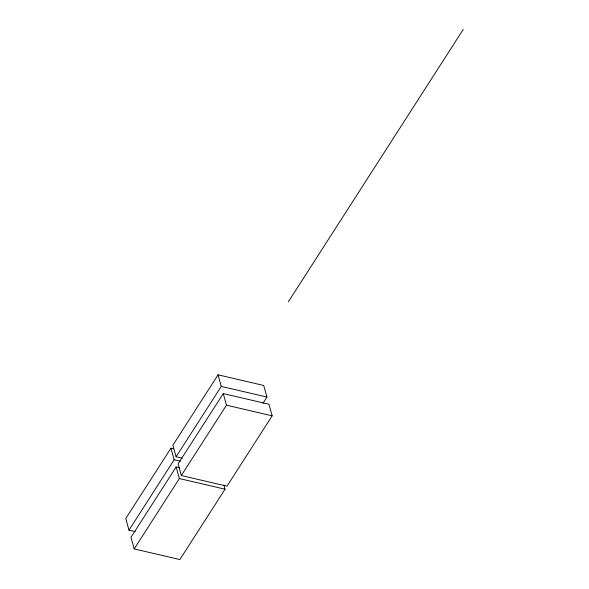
<?xml version="1.0" encoding="UTF-8"?>
<svg xmlns="http://www.w3.org/2000/svg" width="589" height="589" viewBox="0 0 589 589"><rect width="100%" height="100%" fill="white"/><g stroke="black" fill="none" stroke-linecap="round" stroke-linejoin="round"><path stroke-width="0.88" d="M173.63 448.818L170.943 448.185L125.766 518.534L128.984 530.137L135.256 531.595M262.981 403.244L266.95 397.06L263.732 385.464L218.055 374.818L172.886 445.166L176.096 456.762L182.369 458.22M128.984 530.137L174.16 459.788L170.943 448.185M176.096 456.762L221.273 386.413L218.055 374.818M179.726 467.791L176.148 466.959L130.972 537.301L134.189 548.904L179.873 559.55L225.042 489.201L223.894 485.064M223.26 393.585L178.084 463.933L181.302 475.529L226.986 486.175L272.155 415.834L268.937 404.231L223.26 393.585L226.478 405.18L181.302 475.529M288.374 301.759L463.234 29.45M134.189 548.904L179.358 478.555L176.148 466.959M221.273 386.413L266.95 397.06M226.478 405.18L272.155 415.834M174.16 459.788L180.425 461.246M179.358 478.555L225.042 489.201"/></g></svg>
